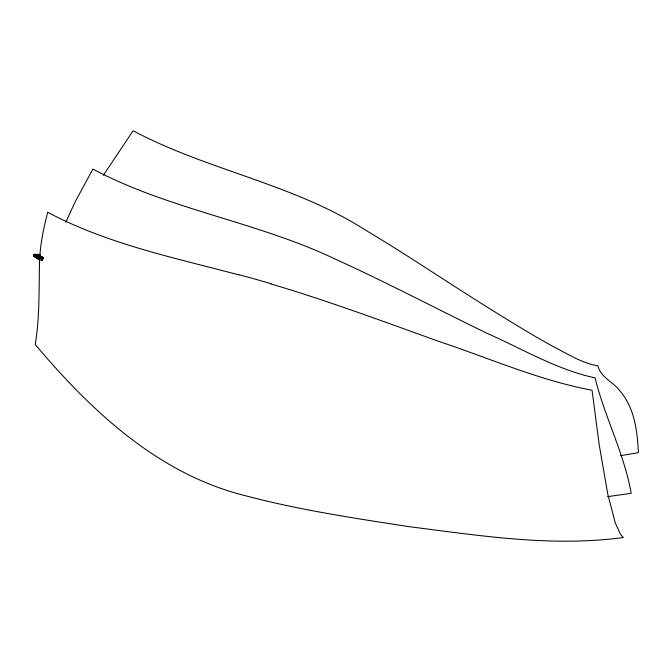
<?xml version="1.0" encoding="UTF-8"?>
<svg xmlns="http://www.w3.org/2000/svg" width="672" height="672" viewBox="0 0 672 672"><rect width="100%" height="100%" fill="white"/><g stroke="black" fill="none" stroke-linecap="round" stroke-linejoin="round"><path stroke-width="1.01" d="M34.432 255.419L34.415 254.688L33.6 255.763L35.112 254.209L39.043 255.73L36.96 254.646L36.456 255.125L38.027 255.293M42.832 258.485L42.025 260.551L36.792 258.518L36.994 257.695L34.667 256.948L35.112 256.511L38.472 257.771L33.676 256.141L33.676 254.881L34.39 254.176L37.716 255.595M34.003 255.755L34.112 254.688L34.213 255.545M34.322 255.528L34.331 254.654L33.768 255.142L42.722 258.56M34.667 256.948L35.112 255.965M34.583 255.268L34.667 254.646L37.002 255.394L36.75 256.847L36.901 255.847M34.852 255.679L34.726 255.066M34.726 254.806L33.877 255.696L33.902 255.007L42.932 258.628L42.722 259.006L33.692 255.57M34.994 254.999L35.112 255.419M33.676 256.141L35.112 254.209M35.767 256.427L35.767 255.998M35.977 256.217L35.96 255.688M36.07 256.183L36.145 255.503M36.263 255.562L35.641 256.116L36.389 255.436L36.397 256.108M36.901 255.486L37.094 256.62M36.792 258.518L36.994 257.216L36.893 257.788M36.96 254.646L36.8 255.318L36.8 254.806L39.052 255.436M37.346 255.049L37.355 255.797L37.716 255.436M36.893 257.317L38.363 257.88L38.296 256.628M38.371 257.275L38.69 256.922L38.111 257.309L37.842 256.729L38.472 256.192L38.178 259.098L38.472 257.771M38.447 257.485L38.447 256.864L36.75 256.334M38.707 256.973L39.749 257.132M38.968 257.51L39.136 257.116M39.035 258.796L38.875 259.308L39.11 256.948M38.884 257.603L39.11 257.032M38.884 255.595C38.254 257.3 43.756 256.276 42.151 258.082L42.412 259.442L43.117 257.468L39.808 256.385L41.824 256.729L40.11 256.082L39.48 256.544L42.538 257.695M39.362 256.41L40.303 255.016L38.22 254.226L37.01 255.998M39.589 257.922L39.589 257.292L38.371 256.939M39.724 257.771L39.673 257.317L40.48 257.628M40.001 257.174L39.606 257.04M40.11 256.082L40.303 255.016M40.715 257.578L40.774 257.09M41.261 258.073L41.168 258.174M40.958 258.384L41.093 257.821M41.269 257.846L40.874 258.35M41.815 257.888L41.824 256.729M42.025 260.551L41.84 257.653M42.412 259.442L42.42 258.182M42.504 258.434L43.025 258.132L34.028 254.772M42.722 259.006L42.638 257.796M42.806 258.922L42.848 257.989L42.235 258.51M42.907 258.317L34.297 254.705M39.631 258.812C38.783 287.414 39.942 316.168 35.246 344.534C91.224 410.987 158.76 474.356 245.49 495.726C299.065 509.989 354.026 518.146 408.736 526.621C479.682 535.609 551.914 547.21 623.381 537.524L620.659 534.668L615.325 523.102L607.79 494.231L599.256 445.024L592.04 390.23C539.473 380.394 489.955 358.436 439.379 341.594C383.494 321.535 327.802 300.745 270.833 283.903M39.925 254.839L40.396 249.707A203.246 52.206 -63.1 0 1 44.965 223.364L47.653 212.234C107.26 243.978 174.023 257.653 238.736 274.856M65.78 222.298L75.264 201.617L92.912 169.067C169.554 209.807 257.292 221.827 335.395 259.165C387.106 282.584 437.245 309.263 488.359 333.917C523.379 349.457 557.281 369.793 595.014 377.849C604.75 416.993 624.095 453.356 631.201 493.307L607.589 496.658M103.362 175.291L133.098 130.746C207.547 170.327 293.336 183.985 364.888 229.732C405.468 253.856 444.511 280.442 484.546 305.441C507.116 319.603 529.813 333.589 553.115 346.534C567.563 353.783 581.7 363.182 597.912 365.812C600.558 377.336 613.25 381.956 619.878 390.835C634.528 407.753 637.384 431.155 638.4 452.659L620.491 455.683M42.143 259.342L42.932 258.46M43.058 258.376L34.028 254.873M43.058 258.476L33.676 254.881M42.042 257.939L42.538 257.443M42.244 258.241L43.117 257.468M42.319 258.544L43.025 257.998M40.379 257.704L40.858 257.124L40.379 257.813M38.027 257.275L38.422 256.687M38.296 257.888L34.667 256.402M35.641 256.368L36.473 255.461M36.733 256.175L37.338 255.545L35.112 254.705M36.75 256.662L37.027 256.234M33.768 255.301L42.722 258.754M33.776 255.511L42.722 258.905M33.6 255.662L42.42 258.98M36.952 258.359L39.035 259.148M238.77 274.638A242.844 45.839 15.2 0 1 271.018 283.718M37.153 257.057L37.153 257.536L37.153 257.057"/></g></svg>
